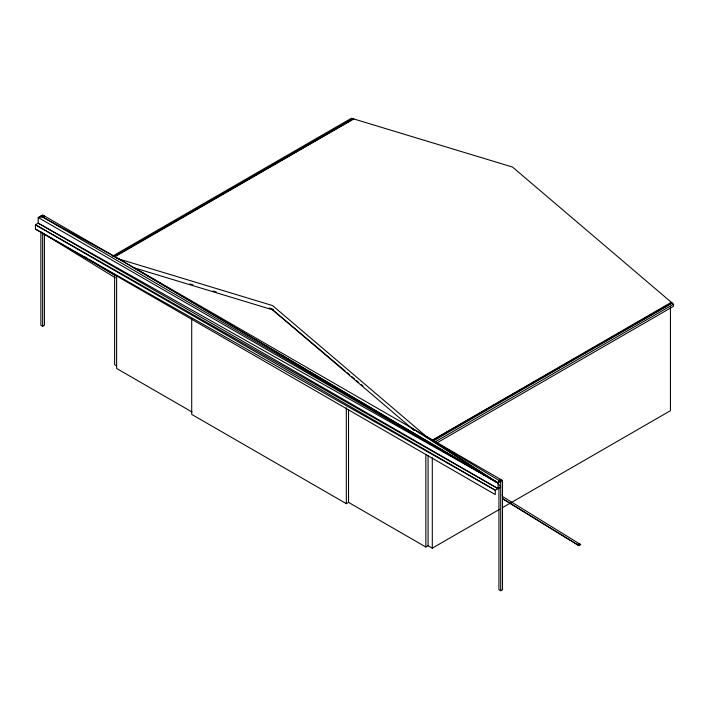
<?xml version="1.0" encoding="UTF-8"?>
<svg xmlns="http://www.w3.org/2000/svg" width="709" height="709" viewBox="0 0 709 709"><rect width="100%" height="100%" fill="white"/><g stroke="black" fill="none" stroke-linecap="round" stroke-linejoin="round"><path stroke-width="1.06" d="M35.45 229.096L495.299 490.247L500.722 487.118L498.055 483.015L38.206 223.167L35.45 224.753L495.299 490.247L495.299 494.59L35.45 229.096L35.45 224.753L498.055 488.652L498.055 483.015L498.941 480.445L500.714 479.417M498.055 488.652L38.206 223.167L38.206 217.521L42.646 217.007L44.428 215.979L40.874 215.979L498.055 483.015L502.495 480.445L502.495 589.72L500.722 590.748L498.941 589.72L498.941 487.065M112.465 256.215L351.434 118.252L353.658 119.537L353.658 118.908L113.874 256.623L352.834 118.66L512.492 167.049L672.15 303.009L433.181 440.98M114.69 256.871L353.658 118.908M40.874 231.551L40.874 325.254L42.646 326.282L44.428 325.254L44.428 233.642M273.461 309.275L272.566 309.789L132.264 267.258M433.314 440.351L440.005 436.487M441.92 435.388L447.654 432.073M454.345 428.209L461.036 424.354M462.95 423.246L464.865 422.139M467.727 420.49L469.642 419.382M471.556 418.283L473.461 417.176M476.333 415.518L478.247 414.419M480.153 413.312L483.024 411.654M484.938 410.555L486.844 409.447M488.758 408.349L491.629 406.691M493.535 405.583L495.449 404.484M497.364 403.377L500.226 401.719M502.14 400.62L508.832 396.756M510.746 395.657L516.48 392.343M519.342 390.686L521.257 389.587M523.171 388.479L529.862 384.615M531.768 383.516L533.682 382.408M536.553 380.751L538.459 379.652M540.373 378.544L543.245 376.887M545.15 375.788L547.064 374.68M548.979 373.581L551.841 371.924M553.756 370.816L555.67 369.717M557.584 368.609L560.447 366.961M562.361 365.853L569.052 361.989M570.967 360.89L577.658 357.026M579.563 355.918L582.435 354.261M584.34 353.162L590.083 349.847M592.946 348.19L598.68 344.884M605.371 341.02L612.062 337.156M613.976 336.048L615.891 334.949M618.753 333.292L620.667 332.193M622.582 331.085L624.487 329.977M627.359 328.329L629.273 327.221M631.178 326.122L634.05 324.465M635.964 323.357L637.87 322.258M639.784 321.15L642.655 319.493M644.561 318.394L646.475 317.286M648.389 316.187L651.252 314.53M653.166 313.422L659.857 309.558M661.772 308.459L667.506 305.145M434.582 442.186L673.55 304.223L673.55 306.279L437.453 442.584M191.705 318.483L191.705 414.393L346.32 503.665L348.544 502.38L425.852 547.011L428.076 545.735L432.295 548.163L499.756 509.222M502.619 507.564L670.439 410.679L670.439 307.041M577.135 544.574L578.907 543.555L580.689 544.574L578.916 545.602L577.135 544.574L502.601 498.728M672.15 303.009L432.366 440.28L671.326 302.309L671.326 302.938L673.55 304.223M498.941 480.445L502.495 480.445L42.646 214.96L38.206 217.521L498.055 483.015L426.206 436.398L500.722 481.473L500.722 590.748M116.852 258.368L272.566 305.57L427.695 437.666M189.799 283.919L192.972 284.876M213.099 290.974L216.272 291.94M269.225 307.99L272.398 308.956M42.646 217.007L118.935 258.998L498.055 483.015L410.821 427.518L414.269 430.203M116.311 365.738L114.628 364.763L114.628 274.356M192.024 412.009L116.622 368.476L116.622 275.872M134.32 267.878L498.055 483.015M580.689 544.574L502.495 496.477L502.273 494.35M502.495 498.595L578.916 545.602M84.938 256.933L86.817 258.094M89.644 259.831L115.186 275.606M44.428 234.13L115.292 277.795M345.256 371.091L272.566 309.789L414.118 430.328M346.94 372.517L349.475 374.653M352.018 376.789L354.553 378.925M356.237 380.352L358.772 382.497M361.306 384.632L362.999 386.059M432.295 457.766L432.295 548.163M428.076 455.329L428.076 545.735M425.852 454.407L425.852 547.011M348.544 409.775L348.544 502.38M346.32 407.746L346.32 503.665M42.646 232.463L42.646 326.282"/></g></svg>
